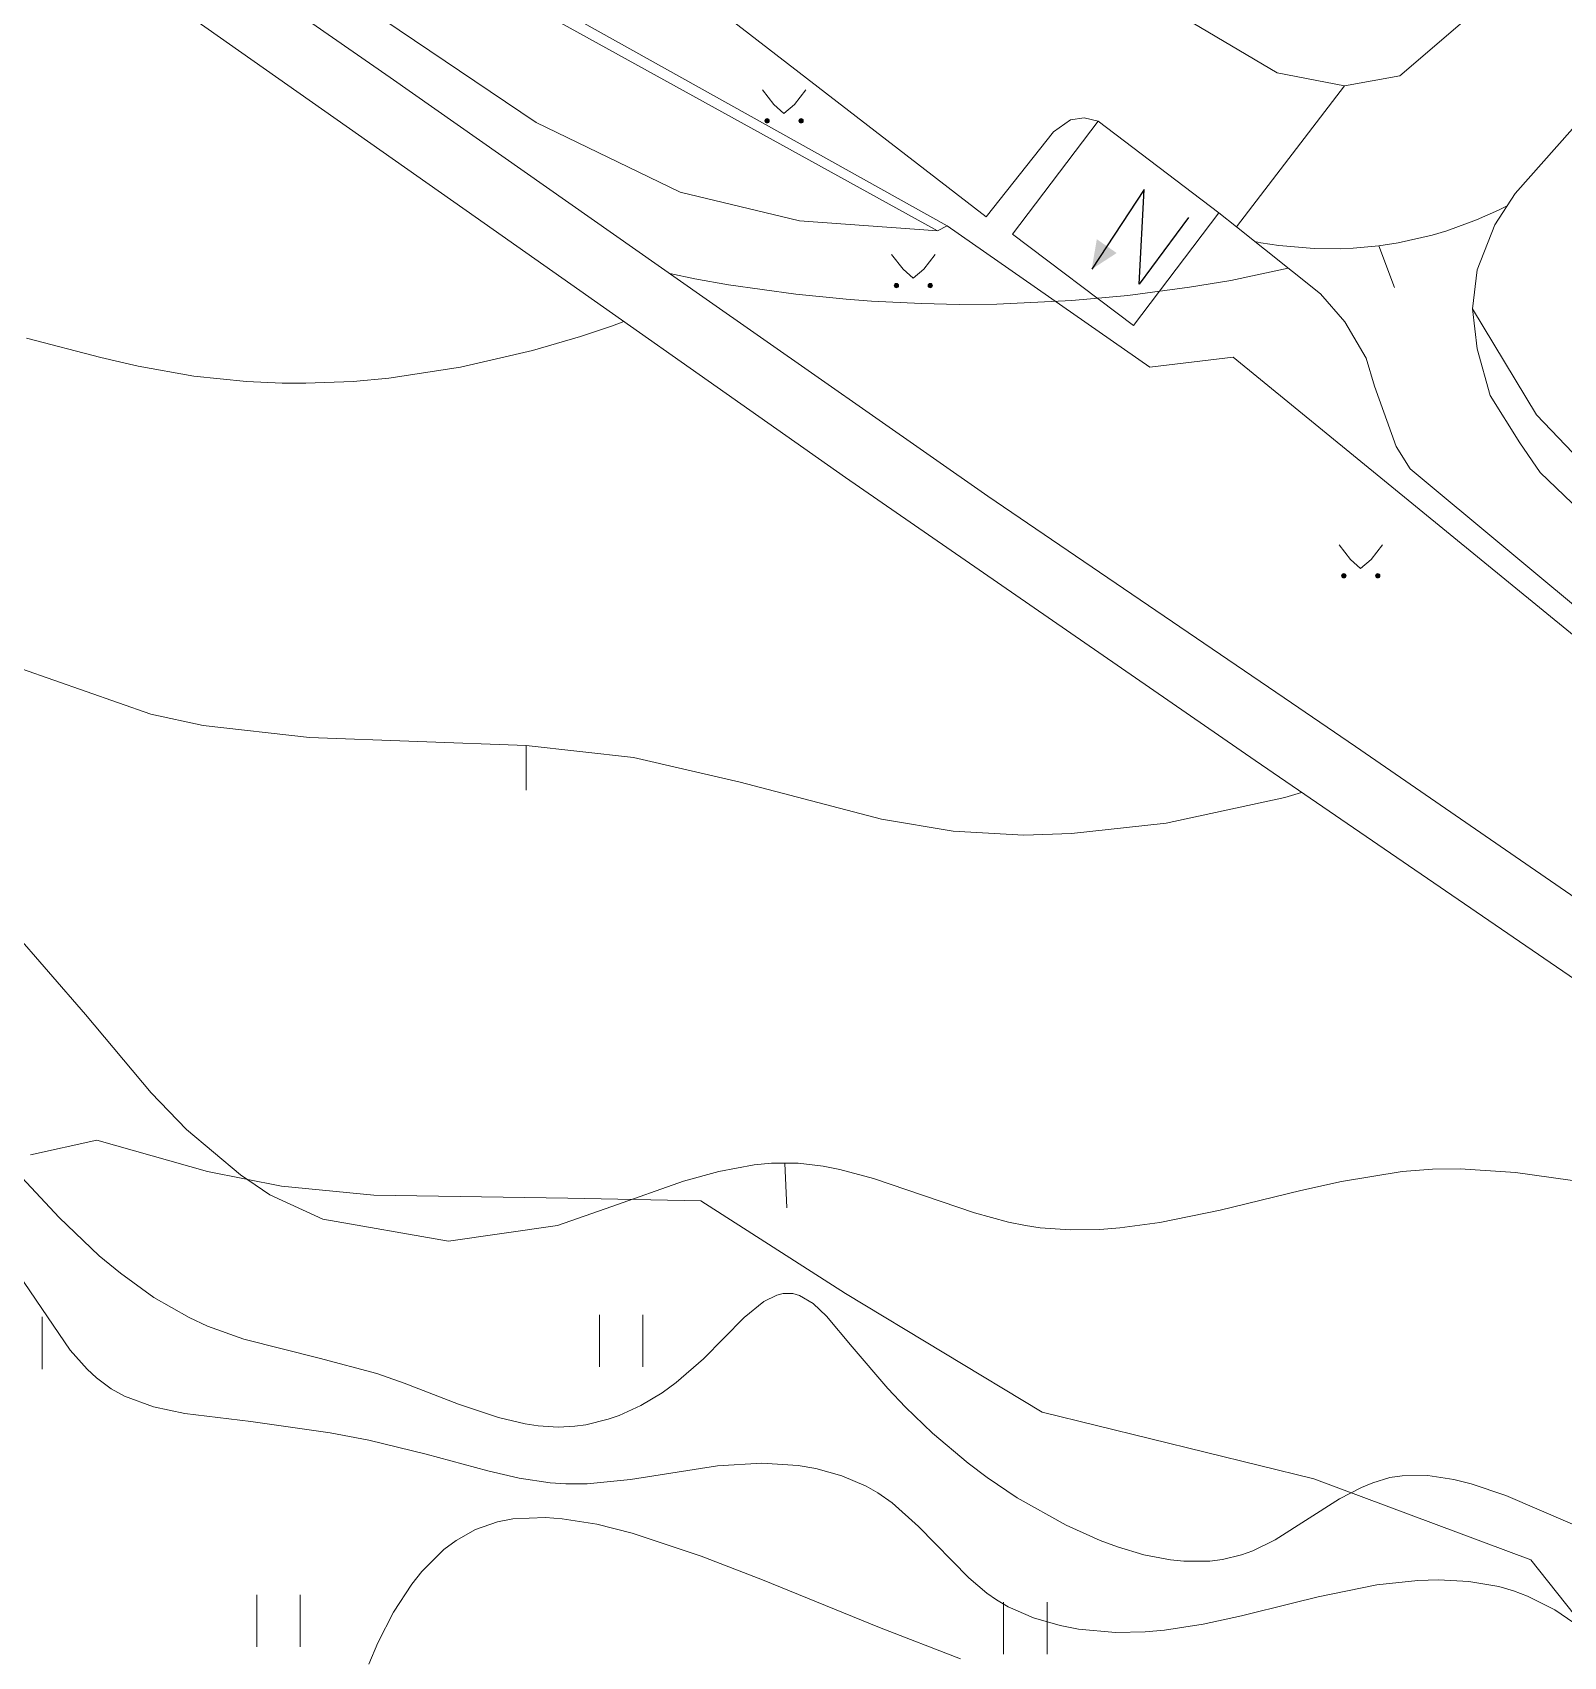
# Model space of a CAD drawing. Extents: x 1000 to 4000, y -5000 to -1000.
# Drawn here: x 1446 to 1514.7, y -4698.8 to -4625.9 of the extents above; entities that cross this region are included whole.
import ezdxf

# ---------------------------------------------------------------- set-up
doc = ezdxf.new("R2010")
doc.units = 0
doc.header["$MEASUREMENT"] = 0
for name, color, linetype in [('16', 7, 'CONTINUOUS'), ('СЛОЙ_11', 7, 'CONTINUOUS'), ('СЛОЙ_16', 7, 'CONTINUOUS'), ('СЛОЙ_24', 7, 'CONTINUOUS'), ('СЛОЙ_31', 7, 'CONTINUOUS'), ('СЛОЙ_33', 7, 'CONTINUOUS'), ('СЛОЙ_37', 7, 'CONTINUOUS'), ('СЛОЙ_40', 7, 'CONTINUOUS'), ('СЛОЙ_41', 7, 'CONTINUOUS'), ('СЛОЙ_50', 7, 'CONTINUOUS')]:
    doc.layers.add(name, color=color, linetype=linetype)

# ---------------------------------------------------------------- blocks, each defined once
blk = doc.blocks.new('112_2')
at = {"layer": '16', "color": 121, "linetype": 'Continuous'}
blk.add_lwpolyline([(1.171, -1.947), (-1.974, 0.052), (2.276, 0.138), (-1.465, 2.221)], dxfattribs=at)
blk.add_solid([(-1.465, 2.221), (-0.657, 1.158), (-0.104, 2.094)], dxfattribs=at)

msp = doc.modelspace()

# ---------------------------------------------------------------- linework, layer by layer
at = {"layer": 'СЛОЙ_11', "color": 253, "linetype": 'Continuous', "lineweight": 0}
for points in [[(1487.024, -4634.603), (1469.151, -4624.629)], [(1496.121, -4640.937), (1487.024, -4634.603)], [(1601.91, -4721.414), (1601.555, -4721.146), (1568.112, -4696.076), (1538.503, -4672.076), (1499.866, -4640.491), (1496.121, -4640.937)]]:
    msp.add_lwpolyline(points, dxfattribs=at)
at = {"layer": 'СЛОЙ_16', "color": 253, "linetype": 'Continuous', "lineweight": 0}
for points in [[(1499.216, -4634.006), (1495.379, -4639.074), (1489.954, -4634.967), (1493.792, -4629.899)], [(1493.792, -4629.899), (1499.216, -4634.006)]]:
    msp.add_lwpolyline(points, dxfattribs=at)
at = {"layer": 'СЛОЙ_24', "color": 253, "linetype": 'Continuous', "lineweight": 0}
msp.add_line((1504.864, -4628.311), (1500.007, -4634.637), dxfattribs=at)
for points in [[(1504.864, -4628.311), (1501.831, -4627.731), (1496.347, -4624.475), (1481.676, -4614.75), (1475.389, -4623.85), (1488.766, -4634.2), (1491.797, -4630.379), (1492.549, -4629.836), (1493.176, -4629.752), (1493.792, -4629.899)], [(1509.547, -4616.575), (1511.049, -4620.504), (1511.182, -4622.69), (1510.157, -4625.456), (1507.348, -4627.865), (1504.864, -4628.311)], [(1518.14, -4626.809), (1512.522, -4633.138), (1511.602, -4634.559), (1510.808, -4636.565), (1510.599, -4638.321)], [(1499.216, -4634.006), (1500.007, -4634.637)], [(1500.007, -4634.637), (1503.788, -4637.653), (1504.875, -4638.907), (1505.836, -4640.537), (1506.212, -4641.79), (1507.173, -4644.507), (1507.799, -4645.51), (1538.321, -4670.924), (1554.783, -4684.3), (1566.664, -4693.914), (1617.22, -4732.036), (1644.224, -4752.619)], [(1510.599, -4638.321), (1510.808, -4640.119), (1511.393, -4642.209), (1512.73, -4644.341), (1513.65, -4645.678), (1515.445, -4647.392), (1536.586, -4664.78), (1555.618, -4680.624), (1556.788, -4681.418), (1558.542, -4682.045), (1560.548, -4682.171), (1562.626, -4681.449), (1564.81, -4680.039)], [(1510.599, -4638.321), (1513.483, -4643.087), (1515.445, -4645.134), (1552.777, -4676.068), (1558.208, -4680.039), (1560.005, -4680.457), (1562.261, -4680.624), (1564.81, -4680.039)]]:
    msp.add_lwpolyline(points, dxfattribs=at)
at = {"layer": 'СЛОЙ_31', "color": 253, "linetype": 'Continuous', "lineweight": 0}
for points in [[(1500.85, -4658.609), (1482.461, -4645.898), (1465.828, -4634.199), (1452.174, -4624.598), (1431.703, -4610.25)], [(1452.893, -4621.574), (1457.756, -4624.982), (1462.01, -4627.934), (1476.056, -4637.785), (1488.851, -4646.729), (1502.142, -4655.783)], [(1502.142, -4655.783), (1505.355, -4657.972), (1525.992, -4672.197), (1539.82, -4681.745), (1552.422, -4690.426), (1564.32, -4698.594), (1583.822, -4711.971), (1583.745, -4712.267), (1583.643, -4712.559), (1583.516, -4712.844), (1583.366, -4713.118), (1583.192, -4713.38), (1582.998, -4713.626), (1582.785, -4713.854), (1582.556, -4714.061), (1582.313, -4714.247), (1568.028, -4704.409), (1554.874, -4695.44), (1542.441, -4686.994), (1532.61, -4680.347), (1500.85, -4658.609)]]:
    msp.add_lwpolyline(points, dxfattribs=at)
at = {"layer": 'СЛОЙ_33', "color": 253, "linetype": 'Continuous', "lineweight": 0}
msp.add_lwpolyline([(1521.241, -4704.589), (1513.222, -4694.494), (1503.484, -4690.855), (1491.278, -4687.867), (1482.448, -4682.539), (1475.955, -4678.381), (1469.982, -4678.251), (1461.282, -4678.121), (1457.133, -4677.722), (1453.817, -4677.059), (1448.844, -4675.649), (1445.859, -4676.312)], dxfattribs=at)
at = {"layer": 'СЛОЙ_37', "color": 253, "linetype": 'Continuous', "lineweight": 0}
for points in [[(1447.118, -4611.538), (1468.656, -4624.921), (1486.581, -4634.825)], [(1486.581, -4634.825), (1480.383, -4634.378), (1475.032, -4633.085), (1468.566, -4629.962), (1445.985, -4614.719)]]:
    msp.add_lwpolyline(points, dxfattribs=at)
at = {"layer": 'СЛОЙ_40', "color": 253, "linetype": 'Continuous', "lineweight": 0}
msp.add_line((1487.024, -4634.603), (1486.581, -4634.825), dxfattribs=at)
at = {"layer": 'СЛОЙ_41', "color": 253, "linetype": 'Continuous', "lineweight": 0}
for p, q in [((1478.722, -4628.494), (1479.232, -4629.144)), ((1480.672, -4628.494), (1480.162, -4629.144)), ((1479.232, -4629.144), (1479.692, -4629.554)), ((1480.162, -4629.144), (1479.692, -4629.554)), ((1484.527, -4635.891), (1485.037, -4636.541)), ((1486.477, -4635.891), (1485.967, -4636.541)), ((1485.037, -4636.541), (1485.497, -4636.951)), ((1485.967, -4636.541), (1485.497, -4636.951)), ((1504.614, -4648.922), (1505.124, -4649.572)), ((1506.564, -4648.922), (1506.054, -4649.572)), ((1505.124, -4649.572), (1505.584, -4649.982)), ((1506.054, -4649.572), (1505.584, -4649.982)), ((1471.41, -4685.829), (1471.41, -4683.489)), ((1473.36, -4683.489), (1473.36, -4685.829)), ((1446.38, -4683.585), (1446.38, -4685.925)), ((1456.025, -4698.402), (1456.025, -4696.062)), ((1457.975, -4696.062), (1457.975, -4698.402)), ((1489.554, -4698.732), (1489.554, -4696.392)), ((1491.504, -4696.392), (1491.504, -4698.732))]:
    msp.add_line(p, q, dxfattribs=at)
for centre in [(1478.936, -4629.882), (1480.457, -4629.882), (1484.741, -4637.279), (1486.262, -4637.279), (1504.828, -4650.31), (1506.349, -4650.31)]:
    msp.add_circle(centre, 0.0976, dxfattribs=at)
for points in [[(1478.84, -4629.901), (1478.838, -4629.882), (1478.84, -4629.863)], [(1478.845, -4629.919), (1478.84, -4629.863), (1478.845, -4629.845)], [(1478.84, -4629.901), (1478.84, -4629.863), (1478.845, -4629.919)], [(1478.854, -4629.936), (1478.845, -4629.845), (1478.854, -4629.828)], [(1478.845, -4629.919), (1478.845, -4629.845), (1478.854, -4629.936)], [(1478.867, -4629.951), (1478.854, -4629.828), (1478.867, -4629.813)], [(1478.854, -4629.936), (1478.854, -4629.828), (1478.867, -4629.951)], [(1478.881, -4629.963), (1478.867, -4629.813), (1478.881, -4629.801)], [(1478.867, -4629.951), (1478.867, -4629.813), (1478.881, -4629.963)], [(1478.898, -4629.972), (1478.881, -4629.801), (1478.898, -4629.792)], [(1478.881, -4629.963), (1478.881, -4629.801), (1478.898, -4629.972)], [(1478.917, -4629.978), (1478.898, -4629.792), (1478.917, -4629.786)], [(1478.898, -4629.972), (1478.898, -4629.792), (1478.917, -4629.978)], [(1478.936, -4629.98), (1478.917, -4629.786), (1478.936, -4629.784)], [(1478.917, -4629.978), (1478.917, -4629.786), (1478.936, -4629.98)], [(1480.361, -4629.901), (1480.359, -4629.882), (1480.361, -4629.863)], [(1480.366, -4629.919), (1480.361, -4629.863), (1480.366, -4629.845)], [(1480.361, -4629.901), (1480.361, -4629.863), (1480.366, -4629.919)], [(1480.375, -4629.936), (1480.366, -4629.845), (1480.375, -4629.828)], [(1480.366, -4629.919), (1480.366, -4629.845), (1480.375, -4629.936)], [(1480.388, -4629.951), (1480.375, -4629.828), (1480.388, -4629.813)], [(1480.375, -4629.936), (1480.375, -4629.828), (1480.388, -4629.951)], [(1480.402, -4629.963), (1480.388, -4629.813), (1480.402, -4629.801)], [(1480.388, -4629.951), (1480.388, -4629.813), (1480.402, -4629.963)], [(1480.419, -4629.972), (1480.402, -4629.801), (1480.419, -4629.792)], [(1480.402, -4629.963), (1480.402, -4629.801), (1480.419, -4629.972)], [(1480.438, -4629.978), (1480.419, -4629.792), (1480.438, -4629.786)], [(1480.419, -4629.972), (1480.419, -4629.792), (1480.438, -4629.978)], [(1480.457, -4629.98), (1480.438, -4629.786), (1480.457, -4629.784)], [(1480.438, -4629.978), (1480.438, -4629.786), (1480.457, -4629.98)], [(1484.645, -4637.298), (1484.643, -4637.279), (1484.645, -4637.26)], [(1484.65, -4637.316), (1484.645, -4637.26), (1484.65, -4637.242)], [(1484.645, -4637.298), (1484.645, -4637.26), (1484.65, -4637.316)], [(1484.659, -4637.333), (1484.65, -4637.242), (1484.659, -4637.225)], [(1484.65, -4637.316), (1484.65, -4637.242), (1484.659, -4637.333)], [(1484.672, -4637.348), (1484.659, -4637.225), (1484.672, -4637.21)], [(1484.659, -4637.333), (1484.659, -4637.225), (1484.672, -4637.348)], [(1484.686, -4637.36), (1484.672, -4637.21), (1484.686, -4637.198)], [(1484.672, -4637.348), (1484.672, -4637.21), (1484.686, -4637.36)], [(1484.703, -4637.369), (1484.686, -4637.198), (1484.703, -4637.189)], [(1484.686, -4637.36), (1484.686, -4637.198), (1484.703, -4637.369)], [(1484.722, -4637.375), (1484.703, -4637.189), (1484.722, -4637.183)], [(1484.703, -4637.369), (1484.703, -4637.189), (1484.722, -4637.375)], [(1484.741, -4637.377), (1484.722, -4637.183), (1484.741, -4637.181)], [(1484.722, -4637.375), (1484.722, -4637.183), (1484.741, -4637.377)], [(1486.166, -4637.298), (1486.164, -4637.279), (1486.166, -4637.26)], [(1486.171, -4637.316), (1486.166, -4637.26), (1486.171, -4637.242)], [(1486.166, -4637.298), (1486.166, -4637.26), (1486.171, -4637.316)], [(1486.18, -4637.333), (1486.171, -4637.242), (1486.18, -4637.225)], [(1486.171, -4637.316), (1486.171, -4637.242), (1486.18, -4637.333)], [(1486.193, -4637.348), (1486.18, -4637.225), (1486.193, -4637.21)], [(1486.18, -4637.333), (1486.18, -4637.225), (1486.193, -4637.348)], [(1486.207, -4637.36), (1486.193, -4637.21), (1486.207, -4637.198)], [(1486.193, -4637.348), (1486.193, -4637.21), (1486.207, -4637.36)], [(1486.224, -4637.369), (1486.207, -4637.198), (1486.224, -4637.189)], [(1486.207, -4637.36), (1486.207, -4637.198), (1486.224, -4637.369)], [(1486.243, -4637.375), (1486.224, -4637.189), (1486.243, -4637.183)], [(1486.224, -4637.369), (1486.224, -4637.189), (1486.243, -4637.375)], [(1486.262, -4637.377), (1486.243, -4637.183), (1486.262, -4637.181)], [(1486.243, -4637.375), (1486.243, -4637.183), (1486.262, -4637.377)], [(1504.732, -4650.329), (1504.73, -4650.31), (1504.732, -4650.291)], [(1504.737, -4650.347), (1504.732, -4650.291), (1504.737, -4650.273)], [(1504.732, -4650.329), (1504.732, -4650.291), (1504.737, -4650.347)], [(1504.746, -4650.364), (1504.737, -4650.273), (1504.746, -4650.256)], [(1504.737, -4650.347), (1504.737, -4650.273), (1504.746, -4650.364)], [(1504.759, -4650.379), (1504.746, -4650.256), (1504.759, -4650.241)], [(1504.746, -4650.364), (1504.746, -4650.256), (1504.759, -4650.379)], [(1504.773, -4650.391), (1504.759, -4650.241), (1504.773, -4650.229)], [(1504.759, -4650.379), (1504.759, -4650.241), (1504.773, -4650.391)], [(1504.79, -4650.4), (1504.773, -4650.229), (1504.79, -4650.22)], [(1504.773, -4650.391), (1504.773, -4650.229), (1504.79, -4650.4)], [(1504.809, -4650.406), (1504.79, -4650.22), (1504.809, -4650.214)], [(1504.79, -4650.4), (1504.79, -4650.22), (1504.809, -4650.406)], [(1504.828, -4650.408), (1504.809, -4650.214), (1504.828, -4650.212)], [(1504.809, -4650.406), (1504.809, -4650.214), (1504.828, -4650.408)], [(1506.253, -4650.329), (1506.251, -4650.31), (1506.253, -4650.291)], [(1506.258, -4650.347), (1506.253, -4650.291), (1506.258, -4650.273)], [(1506.253, -4650.329), (1506.253, -4650.291), (1506.258, -4650.347)], [(1506.267, -4650.364), (1506.258, -4650.273), (1506.267, -4650.256)], [(1506.258, -4650.347), (1506.258, -4650.273), (1506.267, -4650.364)], [(1506.28, -4650.379), (1506.267, -4650.256), (1506.28, -4650.241)], [(1506.267, -4650.364), (1506.267, -4650.256), (1506.28, -4650.379)], [(1506.294, -4650.391), (1506.28, -4650.241), (1506.294, -4650.229)], [(1506.28, -4650.379), (1506.28, -4650.241), (1506.294, -4650.391)], [(1506.311, -4650.4), (1506.294, -4650.229), (1506.311, -4650.22)], [(1506.294, -4650.391), (1506.294, -4650.229), (1506.311, -4650.4)], [(1506.33, -4650.406), (1506.311, -4650.22), (1506.33, -4650.214)], [(1506.311, -4650.4), (1506.311, -4650.22), (1506.33, -4650.406)], [(1506.349, -4650.408), (1506.33, -4650.214), (1506.349, -4650.212)], [(1506.33, -4650.406), (1506.33, -4650.214), (1506.349, -4650.408)]]:
    msp.add_solid(points, dxfattribs=at)
at = {"layer": 'СЛОЙ_41', "color": 253, "linetype": 'Continuous', "lineweight": 0, "extrusion": (0, 0, -1)}
for points in [[(-1478.936, -4629.98), (-1478.936, -4629.784), (-1478.955, -4629.978)], [(-1478.955, -4629.978), (-1478.936, -4629.784), (-1478.955, -4629.786)], [(-1478.955, -4629.978), (-1478.955, -4629.786), (-1478.973, -4629.972)], [(-1478.973, -4629.972), (-1478.955, -4629.786), (-1478.973, -4629.792)], [(-1478.973, -4629.972), (-1478.973, -4629.792), (-1478.99, -4629.963)], [(-1478.99, -4629.963), (-1478.973, -4629.792), (-1478.99, -4629.801)], [(-1478.99, -4629.963), (-1478.99, -4629.801), (-1479.005, -4629.951)], [(-1479.005, -4629.951), (-1478.99, -4629.801), (-1479.005, -4629.813)], [(-1479.005, -4629.951), (-1479.005, -4629.813), (-1479.017, -4629.936)], [(-1479.017, -4629.936), (-1479.005, -4629.813), (-1479.017, -4629.828)], [(-1479.017, -4629.936), (-1479.017, -4629.828), (-1479.026, -4629.919)], [(-1479.026, -4629.919), (-1479.017, -4629.828), (-1479.026, -4629.845)], [(-1479.026, -4629.919), (-1479.026, -4629.845), (-1479.031, -4629.901)], [(-1479.031, -4629.901), (-1479.026, -4629.845), (-1479.031, -4629.863)], [(-1479.031, -4629.901), (-1479.031, -4629.863), (-1479.033, -4629.882)], [(-1480.457, -4629.98), (-1480.457, -4629.784), (-1480.476, -4629.978)], [(-1480.476, -4629.978), (-1480.457, -4629.784), (-1480.476, -4629.786)], [(-1480.476, -4629.978), (-1480.476, -4629.786), (-1480.494, -4629.972)], [(-1480.494, -4629.972), (-1480.476, -4629.786), (-1480.494, -4629.792)], [(-1480.494, -4629.972), (-1480.494, -4629.792), (-1480.511, -4629.963)], [(-1480.511, -4629.963), (-1480.494, -4629.792), (-1480.511, -4629.801)], [(-1480.511, -4629.963), (-1480.511, -4629.801), (-1480.526, -4629.951)], [(-1480.526, -4629.951), (-1480.511, -4629.801), (-1480.526, -4629.813)], [(-1480.526, -4629.951), (-1480.526, -4629.813), (-1480.538, -4629.936)], [(-1480.538, -4629.936), (-1480.526, -4629.813), (-1480.538, -4629.828)], [(-1480.538, -4629.936), (-1480.538, -4629.828), (-1480.547, -4629.919)], [(-1480.547, -4629.919), (-1480.538, -4629.828), (-1480.547, -4629.845)], [(-1480.547, -4629.919), (-1480.547, -4629.845), (-1480.552, -4629.901)], [(-1480.552, -4629.901), (-1480.547, -4629.845), (-1480.552, -4629.863)], [(-1480.552, -4629.901), (-1480.552, -4629.863), (-1480.554, -4629.882)], [(-1484.741, -4637.377), (-1484.741, -4637.181), (-1484.76, -4637.375)], [(-1484.76, -4637.375), (-1484.741, -4637.181), (-1484.76, -4637.183)], [(-1484.76, -4637.375), (-1484.76, -4637.183), (-1484.778, -4637.369)], [(-1484.778, -4637.369), (-1484.76, -4637.183), (-1484.778, -4637.189)], [(-1484.778, -4637.369), (-1484.778, -4637.189), (-1484.795, -4637.36)], [(-1484.795, -4637.36), (-1484.778, -4637.189), (-1484.795, -4637.198)], [(-1484.795, -4637.36), (-1484.795, -4637.198), (-1484.81, -4637.348)], [(-1484.81, -4637.348), (-1484.795, -4637.198), (-1484.81, -4637.21)], [(-1484.81, -4637.348), (-1484.81, -4637.21), (-1484.822, -4637.333)], [(-1484.822, -4637.333), (-1484.81, -4637.21), (-1484.822, -4637.225)], [(-1484.822, -4637.333), (-1484.822, -4637.225), (-1484.831, -4637.316)], [(-1484.831, -4637.316), (-1484.822, -4637.225), (-1484.831, -4637.242)], [(-1484.831, -4637.316), (-1484.831, -4637.242), (-1484.836, -4637.298)], [(-1484.836, -4637.298), (-1484.831, -4637.242), (-1484.836, -4637.26)], [(-1484.836, -4637.298), (-1484.836, -4637.26), (-1484.838, -4637.279)], [(-1486.262, -4637.377), (-1486.262, -4637.181), (-1486.281, -4637.375)], [(-1486.281, -4637.375), (-1486.262, -4637.181), (-1486.281, -4637.183)], [(-1486.281, -4637.375), (-1486.281, -4637.183), (-1486.299, -4637.369)], [(-1486.299, -4637.369), (-1486.281, -4637.183), (-1486.299, -4637.189)], [(-1486.299, -4637.369), (-1486.299, -4637.189), (-1486.316, -4637.36)], [(-1486.316, -4637.36), (-1486.299, -4637.189), (-1486.316, -4637.198)], [(-1486.316, -4637.36), (-1486.316, -4637.198), (-1486.331, -4637.348)], [(-1486.331, -4637.348), (-1486.316, -4637.198), (-1486.331, -4637.21)], [(-1486.331, -4637.348), (-1486.331, -4637.21), (-1486.343, -4637.333)], [(-1486.343, -4637.333), (-1486.331, -4637.21), (-1486.343, -4637.225)], [(-1486.343, -4637.333), (-1486.343, -4637.225), (-1486.352, -4637.316)], [(-1486.352, -4637.316), (-1486.343, -4637.225), (-1486.352, -4637.242)], [(-1486.352, -4637.316), (-1486.352, -4637.242), (-1486.357, -4637.298)], [(-1486.357, -4637.298), (-1486.352, -4637.242), (-1486.357, -4637.26)], [(-1486.357, -4637.298), (-1486.357, -4637.26), (-1486.359, -4637.279)], [(-1504.828, -4650.408), (-1504.828, -4650.212), (-1504.847, -4650.406)], [(-1504.847, -4650.406), (-1504.828, -4650.212), (-1504.847, -4650.214)], [(-1504.847, -4650.406), (-1504.847, -4650.214), (-1504.865, -4650.4)], [(-1504.865, -4650.4), (-1504.847, -4650.214), (-1504.865, -4650.22)], [(-1504.865, -4650.4), (-1504.865, -4650.22), (-1504.882, -4650.391)], [(-1504.882, -4650.391), (-1504.865, -4650.22), (-1504.882, -4650.229)], [(-1504.882, -4650.391), (-1504.882, -4650.229), (-1504.897, -4650.379)], [(-1504.897, -4650.379), (-1504.882, -4650.229), (-1504.897, -4650.241)], [(-1504.897, -4650.379), (-1504.897, -4650.241), (-1504.909, -4650.364)], [(-1504.909, -4650.364), (-1504.897, -4650.241), (-1504.909, -4650.256)], [(-1504.909, -4650.364), (-1504.909, -4650.256), (-1504.918, -4650.347)], [(-1504.918, -4650.347), (-1504.909, -4650.256), (-1504.918, -4650.273)], [(-1504.918, -4650.347), (-1504.918, -4650.273), (-1504.923, -4650.329)], [(-1504.923, -4650.329), (-1504.918, -4650.273), (-1504.923, -4650.291)], [(-1504.923, -4650.329), (-1504.923, -4650.291), (-1504.925, -4650.31)], [(-1506.349, -4650.408), (-1506.349, -4650.212), (-1506.368, -4650.406)], [(-1506.368, -4650.406), (-1506.349, -4650.212), (-1506.368, -4650.214)], [(-1506.368, -4650.406), (-1506.368, -4650.214), (-1506.386, -4650.4)], [(-1506.386, -4650.4), (-1506.368, -4650.214), (-1506.386, -4650.22)], [(-1506.386, -4650.4), (-1506.386, -4650.22), (-1506.403, -4650.391)], [(-1506.403, -4650.391), (-1506.386, -4650.22), (-1506.403, -4650.229)], [(-1506.403, -4650.391), (-1506.403, -4650.229), (-1506.418, -4650.379)], [(-1506.418, -4650.379), (-1506.403, -4650.229), (-1506.418, -4650.241)], [(-1506.418, -4650.379), (-1506.418, -4650.241), (-1506.43, -4650.364)], [(-1506.43, -4650.364), (-1506.418, -4650.241), (-1506.43, -4650.256)], [(-1506.43, -4650.364), (-1506.43, -4650.256), (-1506.439, -4650.347)], [(-1506.439, -4650.347), (-1506.43, -4650.256), (-1506.439, -4650.273)], [(-1506.439, -4650.347), (-1506.439, -4650.273), (-1506.444, -4650.329)], [(-1506.444, -4650.329), (-1506.439, -4650.273), (-1506.444, -4650.291)], [(-1506.444, -4650.329), (-1506.444, -4650.291), (-1506.446, -4650.31)]]:
    msp.add_solid(points, dxfattribs=at)
at = {"layer": 'СЛОЙ_50', "color": 253, "linetype": 'Continuous', "lineweight": 0}
for p, q in [((1506.404, -4635.494), (1507.107, -4637.367)), ((1468.118, -4657.932), (1468.115, -4659.932))]:
    msp.add_line(p, q, dxfattribs=at)
for points in [[(1512.16, -4633.696), (1511.766, -4633.893), (1510.784, -4634.331), (1509.457, -4634.816), (1508.787, -4635.016), (1507.261, -4635.363), (1506.404, -4635.494), (1505.25, -4635.6), (1504.668, -4635.624), (1503.494, -4635.613), (1501.908, -4635.476), (1501.106, -4635.355), (1500.833, -4635.295)], [(1502.335, -4636.494), (1499.75, -4637.044), (1497.904, -4637.357), (1495.129, -4637.726), (1492.611, -4637.956), (1489.246, -4638.11), (1487.56, -4638.122), (1485.871, -4638.09), (1483.616, -4637.979), (1482.486, -4637.894), (1480.225, -4637.667), (1477.202, -4637.243), (1475.688, -4636.979), (1474.571, -4636.744)], [(1445.677, -4639.646), (1449.024, -4640.511), (1450.691, -4640.891), (1453.195, -4641.342), (1455.567, -4641.592), (1457.156, -4641.662), (1458.218, -4641.667), (1460.349, -4641.581), (1461.952, -4641.434), (1465.17, -4640.939), (1468.401, -4640.191), (1470.559, -4639.56), (1472, -4639.084), (1472.505, -4638.895)], [(1392.612, -4645.583), (1399.835, -4646.566), (1403.39, -4647.273), (1408.618, -4648.798), (1414.311, -4650.983), (1417.201, -4651.742), (1420.413, -4652.001), (1427.011, -4651.62), (1433.367, -4651.621), (1436.499, -4651.957), (1441.094, -4652.965), (1451.272, -4656.522), (1453.609, -4657.029), (1458.387, -4657.563), (1468.118, -4657.932), (1472.935, -4658.467), (1477.725, -4659.578), (1484.069, -4661.238), (1487.281, -4661.78), (1490.463, -4661.953), (1492.598, -4661.887), (1496.846, -4661.412), (1502.186, -4660.266), (1502.932, -4660.034)], [(1387.407, -4649.38), (1399.786, -4649.657), (1406.055, -4650.156), (1409.105, -4650.761), (1411.781, -4651.624), (1415.299, -4653.017), (1417.076, -4653.705), (1425.12, -4656.112), (1432.258, -4658.152), (1435.656, -4659.441), (1438.855, -4661.065), (1440.361, -4662.039), (1443.234, -4664.4), (1445.012, -4666.183), (1448.331, -4670.013), (1451.276, -4673.519), (1452.868, -4675.165), (1455.291, -4677.2), (1456.601, -4678.099), (1458.984, -4679.2), (1464.625, -4680.182)], [(1464.625, -4680.182), (1469.522, -4679.488), (1471.967, -4678.623), (1475.175, -4677.492), (1476.764, -4677.05), (1478.348, -4676.759), (1479.139, -4676.687), (1479.732, -4676.686), (1480.325, -4676.686), (1481.451, -4676.815), (1482.202, -4676.963), (1483.706, -4677.37), (1488.243, -4678.919), (1489.766, -4679.335), (1490.53, -4679.488), (1491.197, -4679.585), (1492.534, -4679.681), (1493.877, -4679.662), (1494.774, -4679.593), (1496.573, -4679.348), (1499.281, -4678.788), (1502.904, -4677.905), (1504.719, -4677.501), (1507.442, -4677.06), (1508.802, -4676.953), (1510.047, -4676.937), (1512.536, -4677.1), (1520.006, -4678.154)], [(1479.732, -4676.686), (1479.817, -4678.684)], [(1494.666, -4693.914), (1493.883, -4693.623), (1492.358, -4692.938), (1490.165, -4691.708), (1488.813, -4690.796), (1487.958, -4690.153), (1486.356, -4688.802), (1485.142, -4687.637), (1484.355, -4686.806), (1482.755, -4684.932), (1481.6, -4683.552), (1481.002, -4682.99), (1480.394, -4682.619), (1480.087, -4682.53), (1479.66, -4682.53), (1479.373, -4682.602), (1478.794, -4682.893), (1477.912, -4683.61), (1476.086, -4685.466), (1474.854, -4686.535), (1474.224, -4686.988), (1473.264, -4687.563), (1472.288, -4688.008), (1471.796, -4688.181), (1470.803, -4688.425), (1470.303, -4688.496), (1469.55, -4688.535), (1468.662, -4688.481), (1468.068, -4688.392), (1466.875, -4688.109), (1465.072, -4687.501), (1462.642, -4686.563), (1461.414, -4686.133), (1458.827, -4685.434), (1455.437, -4684.578), (1453.812, -4683.998), (1452.99, -4683.619), (1451.406, -4682.709), (1449.904, -4681.629), (1448.947, -4680.836), (1447.143, -4679.128), (1445.476, -4677.329)], [(1444.556, -4680.54), (1447.648, -4685.072), (1448.407, -4685.934), (1448.82, -4686.316), (1449.491, -4686.811), (1450.082, -4687.138), (1451.383, -4687.616), (1452.797, -4687.921), (1455.759, -4688.279), (1459.321, -4688.79), (1461.051, -4689.127), (1463.628, -4689.747), (1466.403, -4690.504), (1467.799, -4690.821), (1469.198, -4691.032), (1469.897, -4691.082), (1470.863, -4691.08), (1472.797, -4690.89), (1476.707, -4690.278), (1478.7, -4690.147), (1480.326, -4690.255), (1481.128, -4690.394), (1482.293, -4690.717), (1483.388, -4691.188), (1483.901, -4691.482), (1484.547, -4691.936), (1485.732, -4693.001), (1487.989, -4695.304), (1488.803, -4695.984)], [(1517.986, -4694.134), (1512.097, -4691.604), (1510.544, -4691.08), (1509.76, -4690.884), (1508.593, -4690.709), (1507.451, -4690.717), (1506.896, -4690.803), (1506.124, -4691.03), (1505.622, -4691.239), (1504.64, -4691.76), (1501.739, -4693.593), (1500.74, -4694.084), (1500.227, -4694.273), (1499.387, -4694.476), (1498.813, -4694.548), (1497.643, -4694.554), (1497.049, -4694.495), (1495.856, -4694.266), (1494.666, -4693.914)], [(1487.616, -4698.938), (1483.978, -4697.534), (1478.734, -4695.389), (1475.975, -4694.331), (1472.869, -4693.289), (1471.292, -4692.893), (1469.738, -4692.645), (1468.98, -4692.592), (1467.519, -4692.659), (1466.824, -4692.791), (1465.837, -4693.13), (1464.969, -4693.618), (1464.428, -4694.027), (1463.436, -4695.018), (1462.984, -4695.588), (1462.166, -4696.847), (1461.46, -4698.223), (1461.049, -4699.183)], [(1488.803, -4695.984), (1489.236, -4696.286), (1489.763, -4696.596), (1490.889, -4697.097), (1492.086, -4697.448), (1492.908, -4697.605), (1494.572, -4697.753), (1495.902, -4697.729), (1496.778, -4697.653), (1498.513, -4697.386), (1500.234, -4697.012), (1502.525, -4696.436), (1503.678, -4696.151), (1506.309, -4695.618), (1508.151, -4695.415), (1509.075, -4695.386), (1510.447, -4695.46), (1511.79, -4695.696), (1512.444, -4695.885), (1513.081, -4696.123), (1514.303, -4696.74), (1515.439, -4697.523)]]:
    msp.add_lwpolyline(points, dxfattribs=at)

# ---------------------------------------------------------------- block references
at = {"layer": 'СЛОЙ_16', "color": 253, "linetype": 'Continuous', "lineweight": 0, "xscale": 1.000001676408532, "yscale": 1.000001676408532, "zscale": 1.000001676408532, "rotation": 85.74697056741019}
msp.add_blockref('112_2', (1495.833, -4635.249), dxfattribs=at)

doc.saveas('drawing.dxf')
